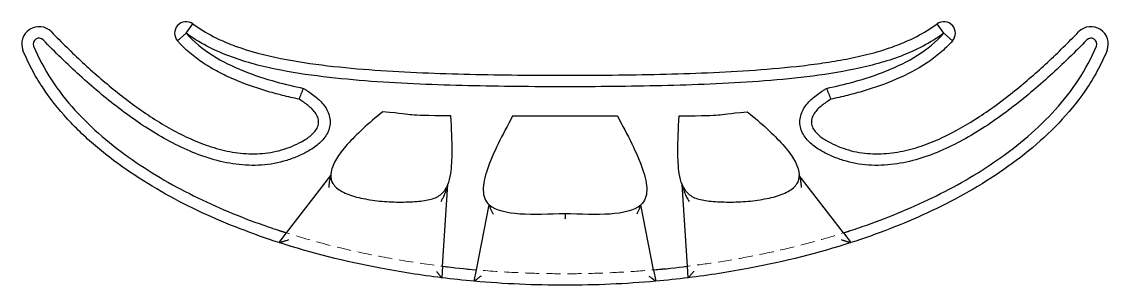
# Model space of a CAD drawing. Header units: millimetres. Extents: x 34 to 225, y 46 to 160.
# Drawn here: x 34 to 132, y 45.9 to 69.6 of the extents above; entities that cross this region are included whole.
import ezdxf

# ---------------------------------------------------------------- set-up
doc = ezdxf.new("R2010")
doc.units = ezdxf.units.MM
doc.linetypes.add('HIDDEN', pattern=[1.905, 1.27, -0.635])

msp = doc.modelspace()

# ---------------------------------------------------------------- linework, layer by layer
at = {"color": 7, "linetype": 'Continuous', "lineweight": 25}
for p, q in [((48.857, 68.6), (48.078, 67.913)), ((48.857, 68.6), (49.459, 69.444)), ((117.143, 68.6), (116.541, 69.444)), ((117.143, 68.6), (117.922, 67.913)), ((78.273, 61.149), (87.727, 61.149)), ((57.911, 50.615), (61.893, 55.778)), ((71.955, 47.612), (72.445, 54.984)), ((94.045, 47.612), (93.555, 54.984)), ((108.089, 50.615), (104.107, 55.778)), ((75.013, 47.289), (76.171, 53.156)), ((90.987, 47.289), (89.829, 53.156)), ((57.237, 49.742), (57.911, 50.615)), ((108.089, 50.615), (108.763, 49.742)), ((71.955, 47.612), (71.886, 46.575)), ((74.811, 46.266), (75.013, 47.289)), ((90.987, 47.289), (91.189, 46.266)), ((94.114, 46.575), (94.045, 47.612))]:
    msp.add_line(p, q, dxfattribs=at)
for centre, radius, start, end in [((48.857, 68.6), 1.038, 54.48618, 221.40588), ((117.143, 68.6), 1.038, 318.59412, 125.51382), ((35.593, 67.639), 1.556, 44.24894, 201.95439), ((130.407, 67.639), 1.556, 338.04561, 135.75106), ((35.593, 67.639), 0.519, 44.24894, 201.95439), ((130.407, 67.639), 0.519, 338.04561, 135.75106)]:
    msp.add_arc(centre, radius, start, end, dxfattribs=at)
for centre, major_axis, ratio, start_param, end_param in [((92.559, 223.491), (19.593, 175.998), 0.707102, 3.133465, 3.158023), ((74.478, 223.94), (-17.464, 176.562), 0.707087, 3.133947, 3.158459)]:
    msp.add_ellipse(centre, major_axis=major_axis, ratio=ratio, start_param=start_param, end_param=end_param, dxfattribs=at)
for points, knots in [([(36.707, 68.725), (37.622, 67.786), (38.559, 66.867), (40.48, 65.088), (41.463, 64.229), (43.492, 62.595), (44.536, 61.82), (46.171, 60.747), (46.727, 60.405), (47.869, 59.759), (48.457, 59.454), (49.654, 58.903), (50.262, 58.657), (51.503, 58.239), (52.136, 58.066), (53.109, 57.881), (53.439, 57.832), (54.096, 57.763), (54.425, 57.742), (55.082, 57.734), (55.411, 57.745), (56.067, 57.803), (56.397, 57.85), (57.374, 58.044), (57.998, 58.245), (58.899, 58.641), (59.193, 58.788), (59.764, 59.132), (60.038, 59.324), (60.395, 59.677), (60.503, 59.806), (60.678, 60.091), (60.744, 60.247), (60.801, 60.579), (60.791, 60.749), (60.704, 61.072), (60.63, 61.223), (60.448, 61.504), (60.342, 61.631), (60.111, 61.871), (59.987, 61.983), (59.6, 62.299), (59.324, 62.484), (59.038, 62.657)], [0, 0, 0, 0, 0.125, 0.125, 0.25, 0.25, 0.375, 0.375, 0.4375, 0.4375, 0.5, 0.5, 0.5625, 0.5625, 0.625, 0.625, 0.65625, 0.65625, 0.6875, 0.6875, 0.71875, 0.71875, 0.75, 0.75, 0.8125, 0.8125, 0.84375, 0.84375, 0.875, 0.875, 0.890625, 0.890625, 0.90625, 0.90625, 0.921875, 0.921875, 0.9375, 0.9375, 0.953125, 0.953125, 0.96875, 0.96875, 1, 1, 1, 1]), ([(83, 63.781), (80.088, 63.781), (77.176, 63.805), (71.356, 63.945), (68.447, 64.056), (64.087, 64.377), (62.637, 64.508), (59.75, 64.858), (58.312, 65.074), (55.464, 65.665), (54.04, 66.045), (51.339, 67.077), (50.053, 67.742), (48.857, 68.6)], [0, 0, 0, 0, 0.01670521, 0.01670521, 0.03341042, 0.03341042, 0.04176303, 0.04176303, 0.05011563, 0.05011563, 0.05846824, 0.05846824, 0.06682085, 0.06682085, 0.06682085, 0.06682085]), ([(48.857, 68.6), (49.553, 67.811), (50.357, 67.166), (52.099, 66.063), (53.047, 65.603), (54.973, 64.828), (55.967, 64.507), (57.783, 64.002), (58.603, 63.812), (59.427, 63.634)], [0.00113134, 0.00113134, 0.00113134, 0.00113134, 0.00708203, 0.00708203, 0.01303272, 0.01303272, 0.0189834, 0.0189834, 0.02380275, 0.02380275, 0.02380275, 0.02380275]), ([(49.459, 69.444), (50.046, 69.025), (50.659, 68.649), (51.615, 68.152), (51.941, 67.997), (52.6, 67.709), (52.932, 67.576), (54.606, 66.957), (55.983, 66.607), (58.773, 66.05), (60.19, 65.844), (63.027, 65.513), (64.449, 65.387), (67.297, 65.185), (68.723, 65.109), (71.577, 64.987), (73.005, 64.942), (77.287, 64.842), (80.143, 64.818), (83, 64.818)], [0, 0, 0, 0, 0.0625, 0.0625, 0.09375, 0.09375, 0.125, 0.125, 0.25, 0.25, 0.375, 0.375, 0.5, 0.5, 0.625, 0.625, 0.75, 0.75, 1, 1, 1, 1]), ([(83, 64.818), (85.857, 64.818), (88.713, 64.842), (92.996, 64.942), (94.424, 64.987), (97.278, 65.109), (98.704, 65.185), (101.553, 65.388), (102.974, 65.513), (105.101, 65.761), (105.809, 65.854), (107.222, 66.069), (107.927, 66.19), (109.325, 66.469), (110.018, 66.627), (111.391, 66.996), (112.069, 67.206), (113.071, 67.577), (113.402, 67.71), (114.059, 67.997), (114.385, 68.152), (115.342, 68.65), (115.954, 69.025), (116.541, 69.444)], [0, 0, 0, 0, 0.25, 0.25, 0.375, 0.375, 0.5, 0.5, 0.625, 0.625, 0.6875, 0.6875, 0.75, 0.75, 0.8125, 0.8125, 0.875, 0.875, 0.90625, 0.90625, 0.9375, 0.9375, 1, 1, 1, 1]), ([(117.143, 68.6), (115.951, 67.743), (114.635, 67.063), (111.934, 66.038), (110.533, 65.664), (107.679, 65.073), (106.239, 64.856), (103.351, 64.507), (101.902, 64.376), (97.546, 64.056), (94.638, 63.945), (88.821, 63.805), (85.911, 63.781), (83, 63.781)], [0, 0, 0, 0, 0.00841271, 0.00841271, 0.01682541, 0.01682541, 0.02523812, 0.02523812, 0.03365082, 0.03365082, 0.05047623, 0.05047623, 0.06730164, 0.06730164, 0.06730164, 0.06730164]), ([(106.961, 62.656), (106.676, 62.484), (106.4, 62.298), (105.884, 61.877), (105.641, 61.643), (105.368, 61.221), (105.295, 61.071), (105.23, 60.827), (105.217, 60.745), (105.208, 60.579), (105.214, 60.494), (105.257, 60.248), (105.323, 60.09), (105.496, 59.807), (105.605, 59.678), (105.959, 59.327), (106.233, 59.135), (106.8, 58.792), (107.095, 58.644), (108, 58.245), (108.637, 58.041), (109.605, 57.849), (109.93, 57.804), (110.586, 57.746), (110.919, 57.734), (111.911, 57.747), (112.562, 57.819), (113.847, 58.063), (114.484, 58.235), (115.735, 58.656), (116.342, 58.902), (118.122, 59.72), (119.254, 60.371), (120.9, 61.449), (121.439, 61.826), (122.496, 62.602), (123.014, 63.002), (124.541, 64.233), (125.525, 65.092), (127.444, 66.869), (128.378, 67.786), (129.293, 68.725)], [0, 0, 0, 0, 0.03125, 0.03125, 0.0625, 0.0625, 0.078125, 0.078125, 0.085937, 0.085937, 0.09375, 0.09375, 0.109375, 0.109375, 0.125, 0.125, 0.15625, 0.15625, 0.1875, 0.1875, 0.25, 0.25, 0.28125, 0.28125, 0.3125, 0.3125, 0.375, 0.375, 0.4375, 0.4375, 0.5, 0.5, 0.625, 0.625, 0.6875, 0.6875, 0.75, 0.75, 0.875, 0.875, 1, 1, 1, 1]), ([(106.573, 63.634), (107.397, 63.812), (108.217, 64.002), (110.033, 64.507), (111.027, 64.828), (112.953, 65.603), (113.901, 66.063), (115.643, 67.166), (116.447, 67.811), (117.143, 68.6)], [0.00113142, 0.00113142, 0.00113142, 0.00113142, 0.00595069, 0.00595069, 0.01190137, 0.01190137, 0.01785206, 0.01785206, 0.02380275, 0.02380275, 0.02380275, 0.02380275]), ([(59.427, 63.634), (59.501, 63.589), (59.576, 63.544), (59.733, 63.448), (59.815, 63.396), (60.057, 63.236), (60.216, 63.125), (60.524, 62.888), (60.674, 62.761), (61.098, 62.361), (61.35, 62.061), (61.721, 61.372), (61.829, 60.986), (61.824, 60.205), (61.711, 59.817), (61.325, 59.141), (61.057, 58.847), (60.465, 58.349), (60.133, 58.133), (59.456, 57.757), (59.104, 57.591), (58.383, 57.296), (58.014, 57.17), (56.9, 56.862), (56.14, 56.744), (54.583, 56.676), (53.815, 56.727), (52.307, 56.959), (51.564, 57.14), (50.098, 57.606), (49.374, 57.892), (47.975, 58.531), (47.292, 58.888), (45.289, 60.039), (44.011, 60.916), (41.575, 62.775), (40.406, 63.766), (38.137, 65.827), (37.038, 66.899), (35.964, 68.001)], [0, 0, 0, 0, 0.00049849, 0.00049849, 0.00105203, 0.00105203, 0.00215911, 0.00215911, 0.00326619, 0.00326619, 0.00548035, 0.00548035, 0.00769451, 0.00769451, 0.00990867, 0.00990867, 0.01212283, 0.01212283, 0.01433699, 0.01433699, 0.01655115, 0.01655115, 0.01876531, 0.01876531, 0.02319363, 0.02319363, 0.02762195, 0.02762195, 0.03205027, 0.03205027, 0.03647859, 0.03647859, 0.04090691, 0.04090691, 0.04976355, 0.04976355, 0.05862019, 0.05862019, 0.06747683, 0.06747683, 0.06747683, 0.06747683]), ([(59.038, 62.657), (58.534, 62.765), (58.031, 62.881), (57.031, 63.133), (56.534, 63.268), (55.051, 63.71), (54.081, 64.049), (52.67, 64.656), (52.206, 64.875), (51.297, 65.355), (50.85, 65.617), (49.556, 66.474), (48.766, 67.133), (48.078, 67.913)], [0, 0, 0, 0, 0.125, 0.125, 0.25, 0.25, 0.5, 0.5, 0.625, 0.625, 0.75, 0.75, 1, 1, 1, 1]), ([(130.036, 68.001), (128.962, 66.899), (127.863, 65.827), (125.594, 63.766), (124.425, 62.775), (121.989, 60.916), (120.711, 60.039), (118.708, 58.888), (118.025, 58.531), (116.626, 57.892), (115.902, 57.606), (114.436, 57.14), (113.693, 56.959), (112.185, 56.727), (111.417, 56.676), (109.86, 56.744), (109.1, 56.862), (107.986, 57.17), (107.617, 57.296), (106.896, 57.591), (106.544, 57.757), (105.867, 58.133), (105.535, 58.349), (104.943, 58.847), (104.675, 59.141), (104.289, 59.817), (104.176, 60.205), (104.171, 60.986), (104.279, 61.372), (104.65, 62.061), (104.902, 62.361), (105.326, 62.761), (105.476, 62.888), (105.784, 63.125), (105.943, 63.236), (106.185, 63.396), (106.267, 63.448), (106.424, 63.544), (106.499, 63.589), (106.573, 63.634)], [0, 0, 0, 0, 0.00885664, 0.00885664, 0.01771328, 0.01771328, 0.02656992, 0.02656992, 0.03099824, 0.03099824, 0.03542656, 0.03542656, 0.03985488, 0.03985488, 0.0442832, 0.0442832, 0.04871152, 0.04871152, 0.05092568, 0.05092568, 0.05313984, 0.05313984, 0.055354, 0.055354, 0.05756816, 0.05756816, 0.05978232, 0.05978232, 0.06199648, 0.06199648, 0.06421064, 0.06421064, 0.06531772, 0.06531772, 0.0664248, 0.0664248, 0.06697834, 0.06697834, 0.06747685, 0.06747685, 0.06747685, 0.06747685]), ([(117.922, 67.913), (117.578, 67.524), (117.208, 67.164), (116.425, 66.496), (116.01, 66.187), (114.714, 65.329), (113.803, 64.86), (111.92, 64.05), (110.947, 63.71), (109.465, 63.268), (108.967, 63.132), (107.968, 62.881), (107.466, 62.765), (106.961, 62.657)], [0, 0, 0, 0, 0.125, 0.125, 0.25, 0.25, 0.5, 0.5, 0.75, 0.75, 0.875, 0.875, 1, 1, 1, 1]), ([(57.238, 49.743), (56.055, 50.124), (54.882, 50.538), (52.568, 51.436), (51.428, 51.918), (49.186, 52.959), (48.084, 53.518), (45.924, 54.722), (44.866, 55.367), (42.803, 56.763), (41.807, 57.507), (40.38, 58.709), (39.914, 59.124), (39.017, 59.979), (38.584, 60.418), (37.337, 61.777), (36.574, 62.737), (35.556, 64.276), (35.238, 64.807), (34.652, 65.906), (34.384, 66.476), (34.149, 67.057)], [0, 0, 0, 0, 0.125, 0.125, 0.25, 0.25, 0.375, 0.375, 0.5, 0.5, 0.625, 0.625, 0.6875, 0.6875, 0.75, 0.75, 0.875, 0.875, 0.9375, 0.9375, 1, 1, 1, 1]), ([(35.111, 67.445), (35.544, 66.373), (36.085, 65.364), (37.346, 63.439), (38.062, 62.531), (40.357, 60.001), (42.106, 58.529), (45.875, 55.902), (47.855, 54.775), (51.963, 52.777), (54.097, 51.911), (56.798, 50.976), (57.354, 50.792), (57.911, 50.616)], [0, 0, 0, 0, 0.00659052, 0.00659052, 0.01318103, 0.01318103, 0.02636206, 0.02636206, 0.03954309, 0.03954309, 0.05272413, 0.05272413, 0.05612127, 0.05612127, 0.05612127, 0.05612127]), ([(108.089, 50.615), (108.66, 50.797), (109.229, 50.985), (111.938, 51.925), (114.042, 52.781), (118.132, 54.767), (120.146, 55.914), (123.884, 58.524), (125.633, 59.987), (128.733, 63.411), (130.017, 65.295), (130.889, 67.445)], [0.15469095, 0.15469095, 0.15469095, 0.15469095, 0.15817238, 0.15817238, 0.17135341, 0.17135341, 0.18453444, 0.18453444, 0.19771547, 0.19771547, 0.2108965, 0.2108965, 0.2108965, 0.2108965]), ([(131.851, 67.057), (131.617, 66.478), (131.352, 65.914), (130.766, 64.814), (130.444, 64.276), (129.416, 62.722), (128.648, 61.759), (126.981, 59.946), (126.081, 59.095), (124.176, 57.495), (123.183, 56.753), (121.129, 55.364), (120.066, 54.715), (117.899, 53.508), (116.795, 52.95), (113.434, 51.39), (111.125, 50.505), (108.762, 49.743)], [0, 0, 0, 0, 0.0625, 0.0625, 0.125, 0.125, 0.25, 0.25, 0.375, 0.375, 0.5, 0.5, 0.625, 0.625, 0.75, 0.75, 1, 1, 1, 1]), ([(59.039, 62.656), (59.104, 62.819), (59.169, 62.982), (59.234, 63.145), (59.266, 63.226), (59.298, 63.308), (59.331, 63.389), (59.363, 63.471), (59.395, 63.552), (59.428, 63.634)], [0, 0, 0, 0, 0.000738722, 0.000738722, 0.000738722, 0.001108083, 0.001108083, 0.001108083, 0.001477444, 0.001477444, 0.001477444, 0.001477444]), ([(106.572, 63.634), (106.637, 63.471), (106.702, 63.308), (106.766, 63.145), (106.831, 62.982), (106.896, 62.819), (106.961, 62.656)], [0, 0, 0, 0, 0.000738685, 0.000738685, 0.000738685, 0.00147737, 0.00147737, 0.00147737, 0.00147737]), ([(66.579, 61.532), (65.284, 60.492), (63.637, 58.996), (62.315, 57.252), (61.936, 56.352), (61.891, 55.892), (61.892, 55.778)], [0, 0, 0, 0, 0.125, 0.1875, 0.25, 0.2715396, 0.2715396, 0.2715396, 0.2715396]), ([(72.445, 54.984), (72.554, 55.259), (72.882, 56.526), (72.867, 58.734), (72.703, 61.149)], [0.8316632, 0.8316632, 0.8316632, 0.8316632, 0.875, 1, 1, 1, 1]), ([(78.273, 61.149), (77.381, 59.462), (76.043, 56.931), (75.549, 54.678), (75.681, 53.937), (75.858, 53.502), (75.992, 53.314), (76.171, 53.156)], [0, 0, 0, 0, 0.5, 0.75, 0.875, 0.875, 1, 1, 1, 1]), ([(87.727, 61.149), (88.619, 59.462), (89.957, 56.931), (90.451, 54.678), (90.319, 53.937), (90.142, 53.502), (90.008, 53.314), (89.829, 53.156)], [0, 0, 0, 0, 0.5, 0.75, 0.875, 0.875, 1, 1, 1, 1]), ([(93.555, 54.984), (93.446, 55.259), (93.118, 56.526), (93.133, 58.734), (93.297, 61.149)], [0.8316632, 0.8316632, 0.8316632, 0.8316632, 0.875, 1, 1, 1, 1]), ([(99.421, 61.532), (100.716, 60.492), (102.363, 58.996), (103.685, 57.252), (104.064, 56.352), (104.109, 55.892), (104.108, 55.778)], [0, 0, 0, 0, 0.125, 0.1875, 0.25, 0.2715396, 0.2715396, 0.2715396, 0.2715396]), ([(61.893, 55.778), (61.892, 55.778), (61.892, 55.776), (61.888, 55.765), (61.883, 55.746), (61.874, 55.721), (61.864, 55.688), (61.851, 55.647), (61.833, 55.584), (61.806, 55.476), (61.773, 55.326), (61.747, 55.163), (61.729, 55.007), (61.719, 54.881), (61.714, 54.787), (61.712, 54.734), (61.712, 54.707), (61.712, 54.694)], [0, 0, 0, 0, 0.026165, 0.054481, 0.085804, 0.120767, 0.159835, 0.203361, 0.251641, 0.349215, 0.50174, 0.64174, 0.751386, 0.875624, 0.937915, 0.969179, 1, 1, 1, 1]), ([(61.892, 55.778), (61.893, 55.562), (62.004, 55.05), (62.674, 54.394), (63.978, 53.869), (65.614, 53.54), (67.388, 53.387), (69.107, 53.395), (70.555, 53.528), (71.615, 53.841), (72.171, 54.387), (72.397, 54.862), (72.445, 54.984)], [0.2715396, 0.2715396, 0.2715396, 0.2715396, 0.3125, 0.375, 0.4375, 0.5, 0.5625, 0.625, 0.6875, 0.75, 0.8125, 0.8316632, 0.8316632, 0.8316632, 0.8316632]), ([(71.824, 53.461), (71.848, 53.501), (71.898, 53.582), (71.971, 53.712), (72.051, 53.862), (72.137, 54.04), (72.221, 54.238), (72.296, 54.443), (72.359, 54.644), (72.402, 54.803), (72.426, 54.904), (72.437, 54.948), (72.442, 54.971), (72.444, 54.982), (72.445, 54.983), (72.445, 54.984)], [0, 0, 0, 0, 0.077444, 0.16125, 0.250759, 0.36569, 0.498648, 0.623066, 0.7484, 0.873576, 0.92377, 0.952452, 0.97509, 0.987889, 1, 1, 1, 1]), ([(93.555, 54.984), (93.603, 54.862), (93.829, 54.387), (94.385, 53.841), (95.445, 53.528), (96.893, 53.395), (98.612, 53.387), (100.386, 53.54), (102.022, 53.869), (103.326, 54.394), (103.996, 55.05), (104.107, 55.562), (104.108, 55.778)], [0.2715396, 0.2715396, 0.2715396, 0.2715396, 0.2907027, 0.3532027, 0.4157027, 0.4782027, 0.5407027, 0.6032027, 0.6657027, 0.7282027, 0.7907027, 0.8316632, 0.8316632, 0.8316632, 0.8316632]), ([(93.555, 54.984), (93.555, 54.983), (93.555, 54.982), (93.558, 54.972), (93.563, 54.951), (93.573, 54.907), (93.598, 54.805), (93.641, 54.644), (93.704, 54.443), (93.779, 54.238), (93.863, 54.04), (93.96, 53.839), (94.062, 53.649), (94.14, 53.522), (94.176, 53.461)], [0, 0, 0, 0, 0.011562, 0.02373, 0.045329, 0.072593, 0.126422, 0.251605, 0.376946, 0.501371, 0.634323, 0.749273, 0.881418, 1, 1, 1, 1]), ([(104.107, 55.778), (104.108, 55.778), (104.108, 55.776), (104.112, 55.765), (104.118, 55.747), (104.127, 55.721), (104.137, 55.688), (104.149, 55.647), (104.168, 55.58), (104.196, 55.472), (104.236, 55.282), (104.266, 55.056), (104.282, 54.843), (104.287, 54.732), (104.289, 54.693)], [0, 0, 0, 0, 0.026654, 0.055259, 0.086696, 0.121635, 0.160564, 0.203837, 0.251711, 0.359894, 0.501756, 0.742756, 0.908878, 1, 1, 1, 1]), ([(76.535, 52.32), (76.52, 52.348), (76.492, 52.404), (76.45, 52.488), (76.403, 52.587), (76.352, 52.698), (76.297, 52.823), (76.25, 52.939), (76.213, 53.037), (76.188, 53.104), (76.173, 53.147), (76.172, 53.153), (76.171, 53.156)], [0, 0, 0, 0, 0.082799, 0.166146, 0.250043, 0.375381, 0.499227, 0.6376, 0.749176, 0.844399, 0.926677, 1, 1, 1, 1]), ([(89.829, 53.156), (89.829, 53.155), (89.828, 53.153), (89.824, 53.138), (89.815, 53.114), (89.803, 53.08), (89.783, 53.026), (89.75, 52.939), (89.688, 52.785), (89.611, 52.615), (89.529, 52.447), (89.487, 52.362), (89.465, 52.32)], [0, 0, 0, 0, 0.0433093, 0.0891269, 0.1385241, 0.1923587, 0.2512952, 0.3628253, 0.5012408, 0.7500247, 0.8749163, 1, 1, 1, 1]), ([(83, 52.38), (83, 52.38), (83, 52.377), (83.001, 52.358), (83.001, 52.317), (83.002, 52.247), (83.001, 52.143), (83, 52.01), (83, 51.911), (83, 51.861)], [0, 0, 0, 0, 0.0852019, 0.1911778, 0.3191106, 0.4685826, 0.6365162, 0.8166045, 1, 1, 1, 1]), ([(57.237, 49.742), (57.238, 49.742), (57.24, 49.743), (57.253, 49.747), (57.273, 49.754), (57.303, 49.763), (57.34, 49.775), (57.386, 49.789), (57.441, 49.805), (57.503, 49.824), (57.575, 49.847), (57.655, 49.872), (57.761, 49.905), (57.91, 49.952), (58.03, 49.99), (58.101, 50.012)], [0, 0, 0, 0, 0.043438, 0.088476, 0.135896, 0.186371, 0.240462, 0.298621, 0.361217, 0.428541, 0.500832, 0.580735, 0.667337, 0.803882, 1, 1, 1, 1]), ([(107.899, 50.012), (107.937, 50), (108.008, 49.978), (108.106, 49.947), (108.187, 49.921), (108.266, 49.897), (108.345, 49.872), (108.443, 49.841), (108.545, 49.809), (108.642, 49.78), (108.71, 49.759), (108.754, 49.745), (108.76, 49.743), (108.763, 49.742)], [0, 0, 0, 0, 0.105615, 0.196321, 0.272122, 0.333029, 0.419632, 0.49963, 0.626133, 0.737156, 0.834505, 0.920855, 1, 1, 1, 1]), ([(71.886, 46.576), (70.015, 46.805), (64.928, 47.594), (60.123, 48.811), (57.238, 49.743)], [1.02926, 1.02926, 1.02926, 1.02926, 1.144447, 1.3465533, 1.3465533, 1.3465533, 1.3465533]), ([(108.762, 49.743), (105.877, 48.811), (101.072, 47.594), (95.985, 46.805), (94.114, 46.576)], [1.7950394, 1.7950394, 1.7950394, 1.7950394, 1.9971457, 2.1123327, 2.1123327, 2.1123327, 2.1123327]), ([(71.405, 47.158), (71.425, 47.133), (71.465, 47.086), (71.521, 47.018), (71.571, 46.958), (71.615, 46.904), (71.653, 46.858), (71.684, 46.819), (71.731, 46.762), (71.789, 46.693), (71.845, 46.626), (71.88, 46.583), (71.884, 46.578), (71.886, 46.575)], [0, 0, 0, 0, 0.096123, 0.183986, 0.263597, 0.334972, 0.398129, 0.453097, 0.499921, 0.647199, 0.777495, 0.893732, 1, 1, 1, 1]), ([(94.595, 47.158), (94.577, 47.136), (94.523, 47.072), (94.441, 46.971), (94.356, 46.869), (94.279, 46.775), (94.212, 46.691), (94.158, 46.623), (94.122, 46.582), (94.117, 46.577), (94.114, 46.575)], [0, 0, 0, 0, 0.086495, 0.249567, 0.38966, 0.500064, 0.648495, 0.780719, 0.897189, 1, 1, 1, 1]), ([(75.432, 46.733), (75.408, 46.715), (75.34, 46.664), (75.234, 46.585), (75.126, 46.503), (75.034, 46.433), (74.956, 46.373), (74.892, 46.324), (74.846, 46.29), (74.817, 46.269), (74.813, 46.267), (74.811, 46.266)], [0, 0, 0, 0, 0.087754, 0.249272, 0.389457, 0.499834, 0.621117, 0.731321, 0.830582, 0.91961, 1, 1, 1, 1]), ([(90.568, 46.733), (90.599, 46.71), (90.656, 46.667), (90.738, 46.606), (90.809, 46.553), (90.869, 46.507), (90.92, 46.468), (90.985, 46.419), (91.062, 46.363), (91.135, 46.308), (91.181, 46.273), (91.186, 46.268), (91.189, 46.266)], [0, 0, 0, 0, 0.11151, 0.21171, 0.300617, 0.378254, 0.444659, 0.499894, 0.648594, 0.779215, 0.894868, 1, 1, 1, 1])]:
    msp.add_open_spline(points, degree=3, knots=knots, dxfattribs=at)
for points in [[(72.703, 61.149), (68.08, 61.228), (70.048, 61.188), (66.579, 61.532)], [(93.297, 61.149), (97.92, 61.228), (95.952, 61.188), (99.421, 61.532)], [(76.171, 53.156), (77.303, 52.148), (80.152, 52.264), (83, 52.38)], [(83, 52.38), (85.848, 52.264), (88.697, 52.148), (89.829, 53.156)], [(74.811, 46.267), (73.834, 46.354), (72.859, 46.457), (71.886, 46.576)], [(91.189, 46.267), (88.484, 46.026), (83, 45.781), (77.516, 46.026), (74.811, 46.267)], [(94.114, 46.576), (93.141, 46.457), (92.166, 46.354), (91.189, 46.267)]]:
    msp.add_open_spline(points, degree=3, dxfattribs=at)
at = {"color": 7, "linetype": 'HIDDEN', "lineweight": 18}
for points, knots in [([(92.099, 47.406), (91.634, 47.357), (90.214, 47.207), (87.831, 47.056), (84.949, 46.946), (82.061, 46.931), (78.852, 47.013), (75.329, 47.234), (71.502, 47.64), (67.67, 48.218), (63.846, 48.984), (60.242, 49.875), (57.958, 50.617), (56.92, 50.955)], [0, 0, 0, 0, 0.039385, 0.120241, 0.201097, 0.282275, 0.363453, 0.471475, 0.579545, 0.68756, 0.797765, 0.908033, 1, 1, 1, 1]), ([(109.124, 50.969), (108.657, 50.81), (107.275, 50.338), (104.934, 49.682), (102.123, 48.988), (99.293, 48.409), (96.524, 47.933), (94.689, 47.699), (93.808, 47.586)], [0, 0, 0, 0, 0.094149, 0.278936, 0.46373, 0.647015, 0.830304, 1, 1, 1, 1])]:
    msp.add_open_spline(points, degree=3, knots=knots, dxfattribs=at)

doc.saveas('drawing.dxf')
